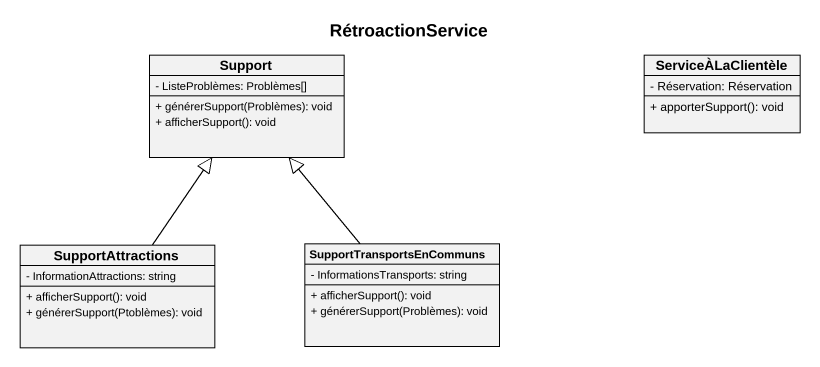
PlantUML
@startuml
title RétroactionService
hide circle
hide empty members
skinparam classAttributeIconSize 0
class Support {
  - ListeProblèmes: Problèmes[]
  + générerSupport(Problèmes): void
  + afficherSupport(): void
}
class ServiceÀLaClientèle {
  - Réservation: Réservation
  + apporterSupport(): void
}
class SupportAttractions {
  - InformationAttractions: string
  + afficherSupport(): void
  + générerSupport(Ptoblèmes): void
}
class SupportTransportsEnCommuns {
  - InformationsTransports: string
  + afficherSupport(): void
  + générerSupport(Problèmes): void
}
SupportAttractions -up-|> Support
SupportTransportsEnCommuns -up-|> Support
@enduml
